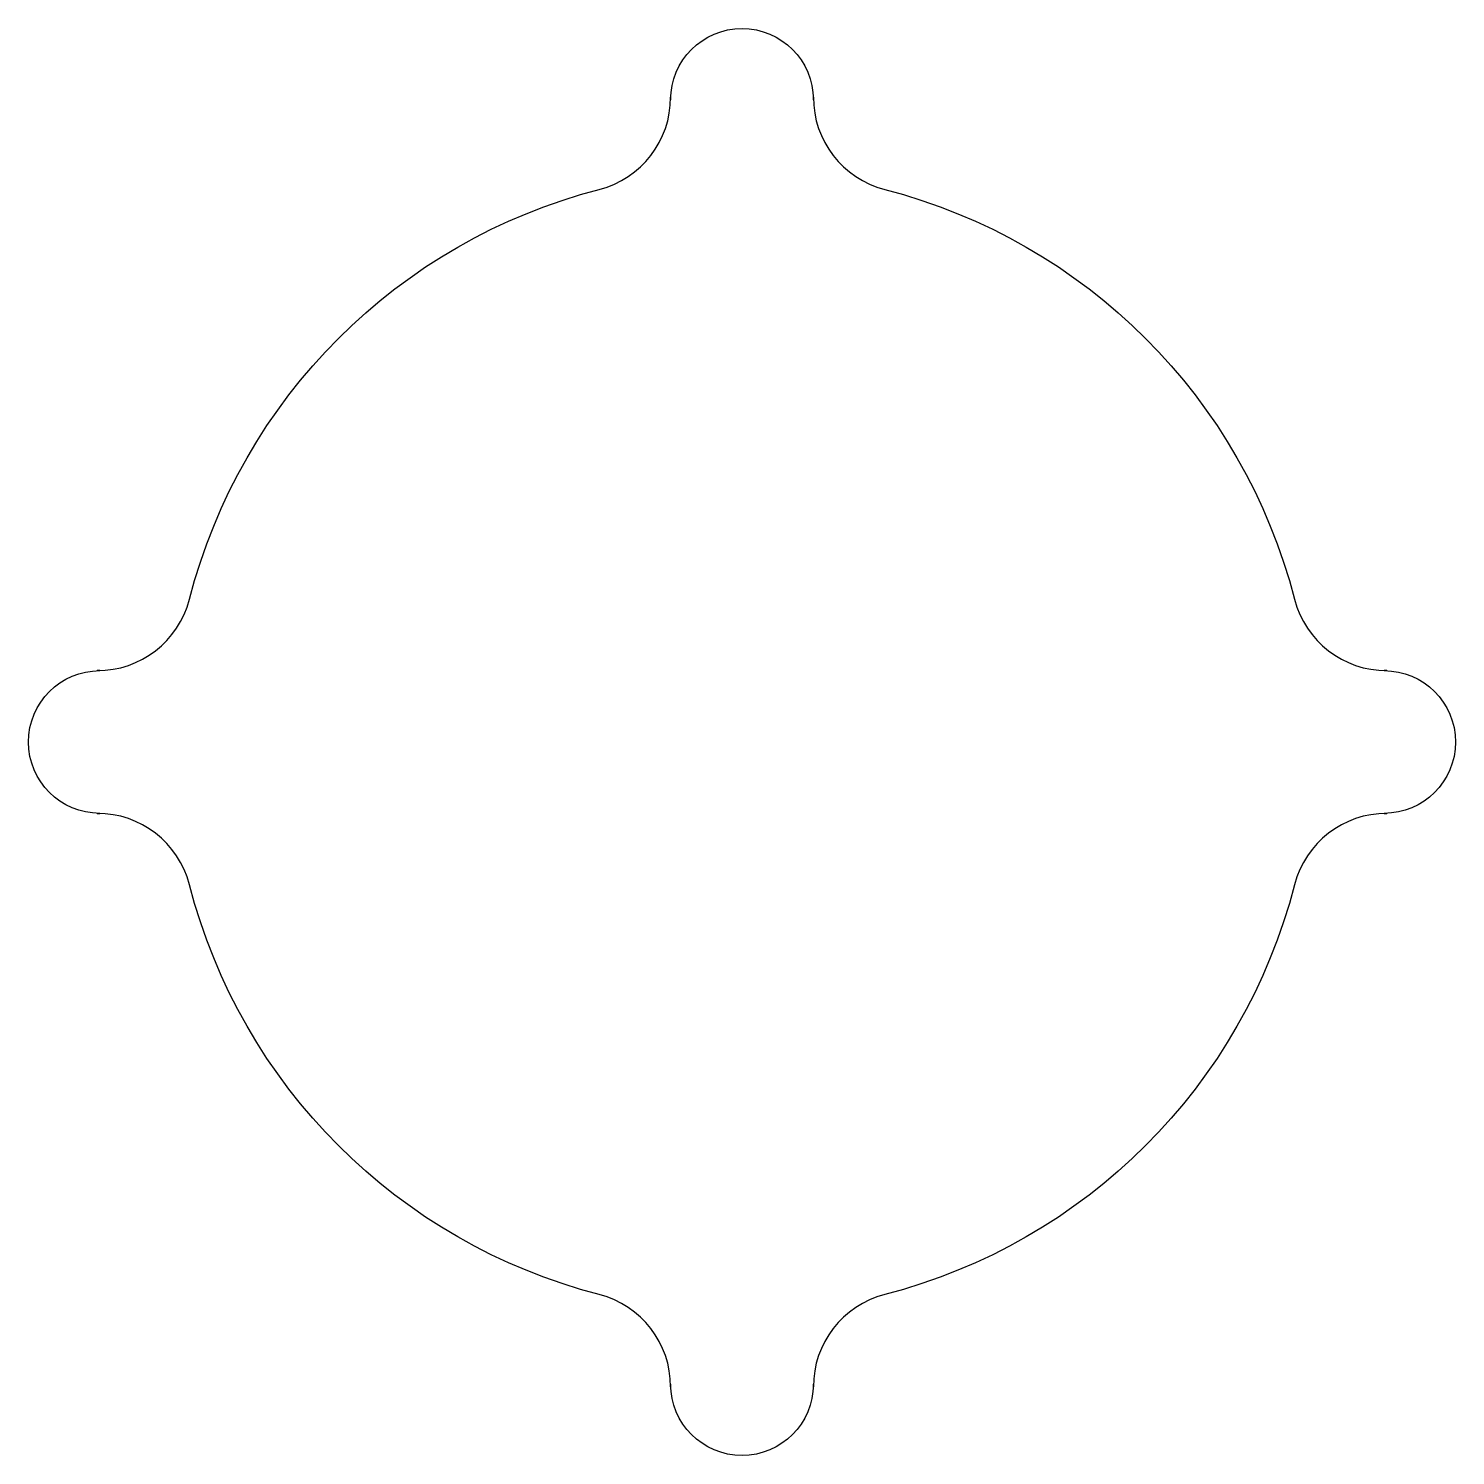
# Model space of a CAD drawing. Header units: millimetres. Extents: x -75 to 75, y -75 to 75.
import ezdxf

# ---------------------------------------------------------------- set-up
doc = ezdxf.new("R2010")
doc.units = ezdxf.units.MM
doc.header["$MEASUREMENT"] = 0

msp = doc.modelspace()

# ---------------------------------------------------------------- linework, layer by layer
msp.add_lwpolyline([(7.5, -67.5, -1), (-7.5, -67.5), (-7.5, -67.78, 0.341999), (-15, -58.09, -0.272842), (-58.09, -15, 0.341999), (-67.78, -7.5), (-67.5, -7.5, -1), (-67.5, 7.5), (-67.78, 7.5, 0.341999), (-58.09, 15, -0.272842), (-15, 58.09, 0.341999), (-7.5, 67.78), (-7.5, 67.5, -1), (7.5, 67.5), (7.5, 67.78, 0.341999), (15, 58.09, -0.272842), (58.09, 15, 0.341999), (67.78, 7.5), (67.5, 7.5, -1), (67.5, -7.5), (67.78, -7.5, 0.341999), (58.09, -15, -0.272842), (15, -58.09, 0.341999), (7.5, -67.78)], format="xyb", close=True)

doc.saveas('drawing.dxf')
